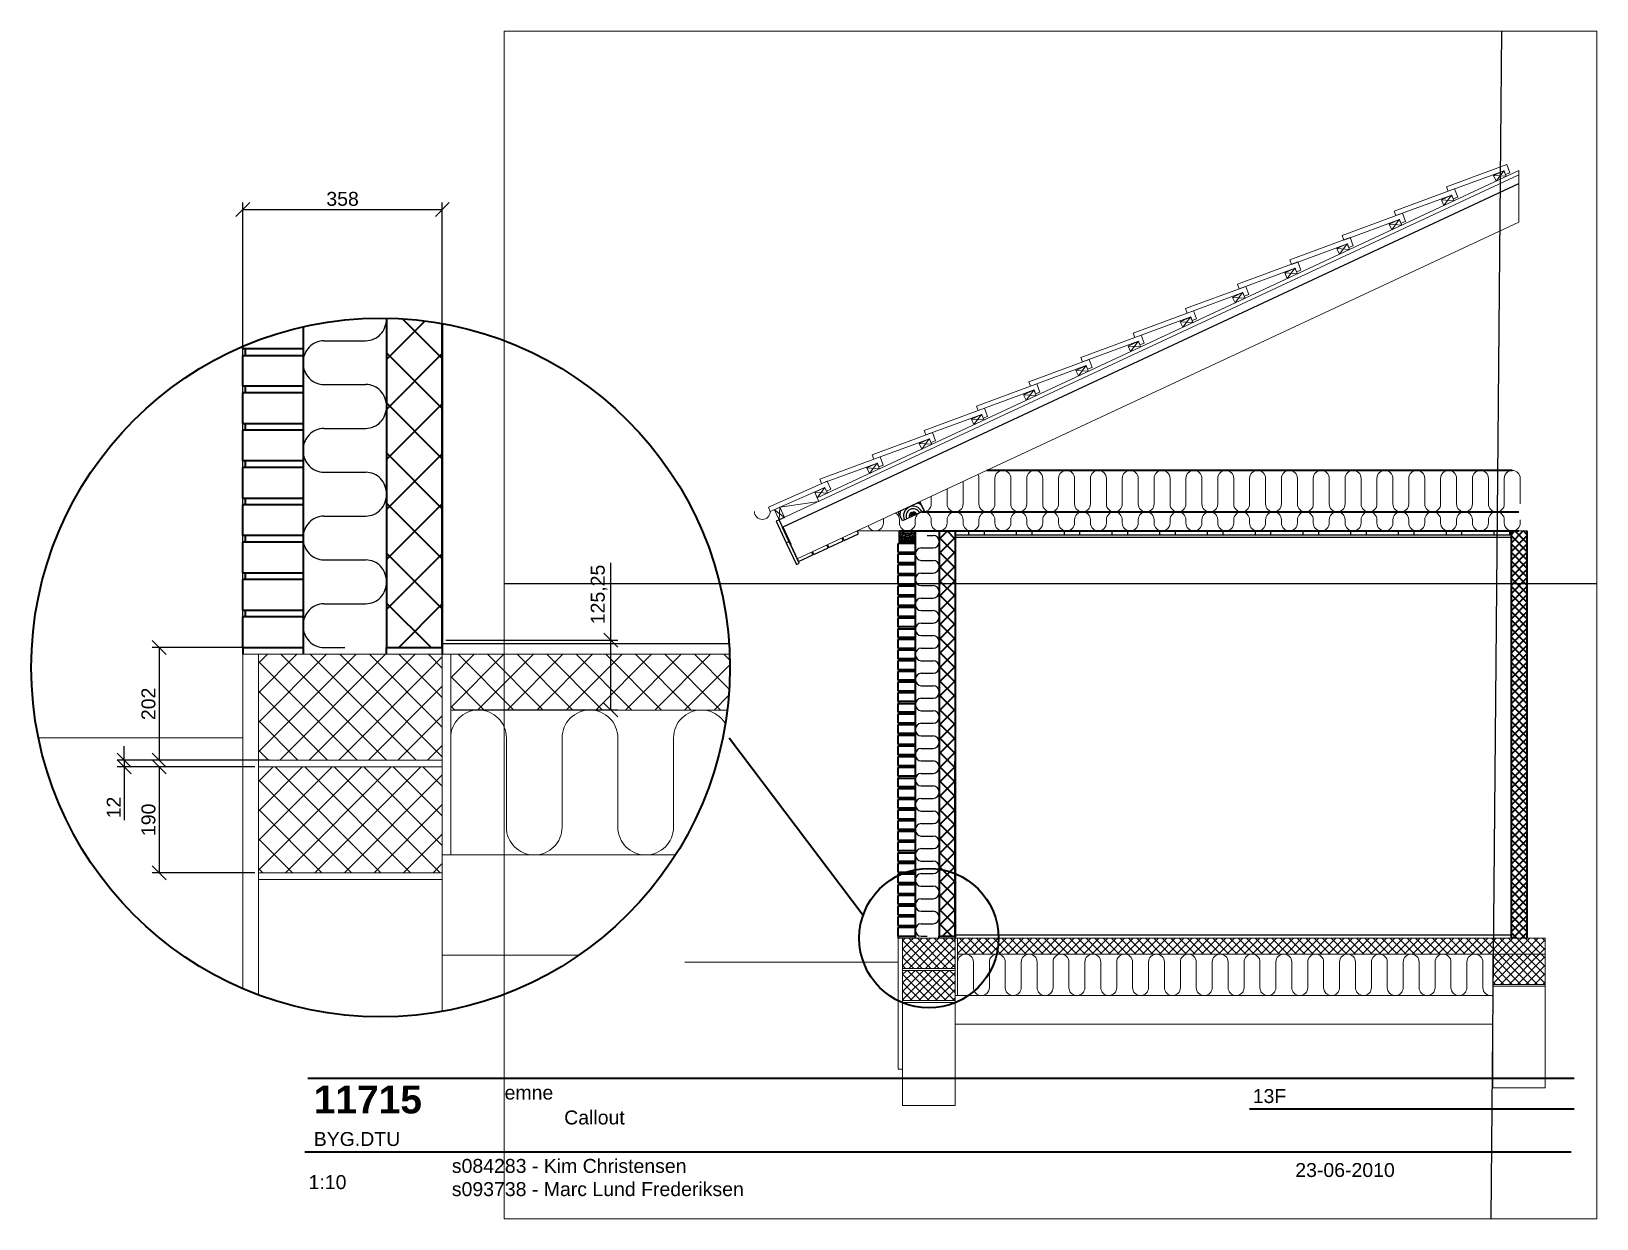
# Paper-space layout 'detalje tegning' of a CAD drawing. Header units: millimetres. Extents: x 14 to 295, y -3 to 211.
# The model-space entities are those that its viewports show. They can reach past a viewport. Long polylines and large blocks are cut down to what shows.
import ezdxf

# ---------------------------------------------------------------- set-up
doc = ezdxf.new("R2010")
doc.units = ezdxf.units.MM
doc.header["$LTSCALE"] = 0.01
for name, color, linetype in [('A29-I--', 30, 'Continuous'), ('beklædning', 7, 'Continuous'), ('Detaljetegning', 18, 'Continuous')]:
    doc.layers.add(name, color=color, linetype=linetype)
for name, color, linetype, lineweight in [('fundament', 7, 'Continuous', 20), ('isolering', 7, 'Continuous', 15), ('Målsætning', 1, 'Continuous', 18), ('tagplader', 7, 'Continuous', 18), ('Tekst', 7, 'Continuous', 35), ('underetage', 7, 'Continuous', 18), ('væg', 7, 'Continuous', 35), ('Ydervæg', 7, 'Continuous', 35)]:
    doc.layers.add(name, color=color, linetype=linetype, lineweight=lineweight)
doc.layers.add('hjælpelinjer', color=5, linetype='Continuous', plot=False)
doc.styles.get("Standard").update_dxf_attribs({"font": 'ARIAL.TTF'})
doc.dimstyles.new('Annotative', dxfattribs={"dimscale": 0, "dimtxt": 2.5, "dimasz": 2.5, "dimexe": 1.25, "dimexo": 0.625, "dimtad": 1, "dimtxsty": 'Standard', "dimblk": 'OBLIQUE', "dimblk2": 'OBLIQUE', "dimcen": 2.5, "dimadec": 0, "dimazin": 0, "dimtfac": 1, "dimtmove": 0, "dimatfit": 3, "dimfxl": 1, "dimarcsym": 0})
pattern_1 = [(45, (38550.275, 9578.66), (-26.5165, 26.5165), []), (135, (38550.275, 9578.66), (-26.5165, -26.5165), [])]

# ---------------------------------------------------------------- blocks, each defined once
blk = doc.blocks.new('_Oblique')
at = {"color": 0, "linetype": 'ByBlock', "lineweight": -2}
blk.add_line((-0.5, -0.5), (0.5, 0.5), dxfattribs=at)
blk = doc.blocks.new('*D92')
at = {"layer": 'Defpoints', "color": 0, "transparency": 16777216}
for p in [(88.08, 178.53), (52.28, 99.94), (88.08, 100.64)]:
    blk.add_point(p, dxfattribs=at)
at = {"layer": 'Målsætning', "color": 0, "lineweight": -2, "transparency": 16777216}
for p, q in [((52.28, 100.56), (52.28, 179.78)), ((52.28, 178.53), (88.08, 178.53)), ((88.08, 101.26), (88.08, 179.78))]:
    blk.add_line(p, q, dxfattribs=at)
at = {"layer": 'Målsætning', "color": 0, "lineweight": -2, "transparency": 16777216, "xscale": 2.5, "yscale": 2.5, "zscale": 2.5, "rotation": 180}
blk.add_blockref('_Oblique', (52.28, 178.53), dxfattribs=at)
at = {"layer": 'Målsætning', "color": 0, "lineweight": -2, "transparency": 16777216, "xscale": 2.5, "yscale": 2.5, "zscale": 2.5}
blk.add_blockref('_Oblique', (88.08, 178.53), dxfattribs=at)
at = {"layer": 'Målsætning', "color": 0, "transparency": 16777216, "insert": (70.18, 180.43), "char_height": 2.5, "attachment_point": 5}
blk.add_mtext('358', dxfattribs=at)
blk = doc.blocks.new('*D94')
at = {"layer": 'Defpoints', "color": 0, "transparency": 16777216}
for p in [(57.68, 99.94), (37.26, 79.74), (57.68, 79.74)]:
    blk.add_point(p, dxfattribs=at)
at = {"layer": 'Målsætning', "color": 0, "lineweight": -2, "transparency": 16777216}
for p, q in [((57.06, 99.94), (36.01, 99.94)), ((37.26, 99.94), (37.26, 79.74)), ((57.06, 79.74), (36.01, 79.74))]:
    blk.add_line(p, q, dxfattribs=at)
at = {"layer": 'Målsætning', "color": 0, "lineweight": -2, "transparency": 16777216, "xscale": 2.5, "yscale": 2.5, "zscale": 2.5}
for p, rotation in [((37.26, 99.94), 90), ((37.26, 79.74), 270)]:
    blk.add_blockref('_Oblique', p, dxfattribs=dict(at, rotation=rotation))
at = {"layer": 'Målsætning', "color": 0, "transparency": 16777216, "insert": (35.35, 89.84), "char_height": 2.5, "attachment_point": 5, "rotation": 90}
blk.add_mtext('202', dxfattribs=at)
blk = doc.blocks.new('*D98')
at = {"layer": 'Defpoints', "color": 0, "transparency": 16777216}
for p in [(55.08, 79.74), (30.99, 78.54), (55.08, 78.54)]:
    blk.add_point(p, dxfattribs=at)
at = {"layer": 'Målsætning', "color": 0, "lineweight": -2, "transparency": 16777216}
for p, q in [((30.99, 79.74), (30.99, 82.24)), ((54.46, 79.74), (29.74, 79.74)), ((30.99, 79.74), (30.99, 78.54)), ((54.46, 78.54), (29.74, 78.54)), ((30.99, 78.54), (30.99, 68.97))]:
    blk.add_line(p, q, dxfattribs=at)
at = {"layer": 'Målsætning', "color": 0, "lineweight": -2, "transparency": 16777216, "xscale": 2.5, "yscale": 2.5, "zscale": 2.5}
for p, rotation in [((30.99, 79.74), 270), ((30.99, 78.54), 90)]:
    blk.add_blockref('_Oblique', p, dxfattribs=dict(at, rotation=rotation))
at = {"layer": 'Målsætning', "color": 0, "transparency": 16777216, "insert": (29.11, 71.25), "char_height": 2.5, "attachment_point": 5, "rotation": 90}
blk.add_mtext('12', dxfattribs=at)
blk = doc.blocks.new('*D97')
at = {"layer": 'Defpoints', "color": 0, "transparency": 16777216}
for p in [(55.08, 78.54), (37.26, 59.54), (55.08, 59.54)]:
    blk.add_point(p, dxfattribs=at)
at = {"layer": 'Målsætning', "color": 0, "lineweight": -2, "transparency": 16777216}
for p, q in [((54.46, 78.54), (36.01, 78.54)), ((37.26, 78.54), (37.26, 59.54)), ((54.46, 59.54), (36.01, 59.54))]:
    blk.add_line(p, q, dxfattribs=at)
at = {"layer": 'Målsætning', "color": 0, "lineweight": -2, "transparency": 16777216, "xscale": 2.5, "yscale": 2.5, "zscale": 2.5}
for p, rotation in [((37.26, 78.54), 90), ((37.26, 59.54), 270)]:
    blk.add_blockref('_Oblique', p, dxfattribs=dict(at, rotation=rotation))
at = {"layer": 'Målsætning', "color": 0, "transparency": 16777216, "insert": (35.35, 69.04), "char_height": 2.5, "attachment_point": 5, "rotation": 90}
blk.add_mtext('190', dxfattribs=at)
blk = doc.blocks.new('*D100')
at = {"layer": 'Defpoints', "color": 0, "transparency": 16777216}
for p in [(88.08, 101.26), (89.58, 88.74), (118.33, 88.74)]:
    blk.add_point(p, dxfattribs=at)
at = {"layer": 'Målsætning', "color": 0, "lineweight": -2, "transparency": 16777216}
for p, q in [((118.33, 101.26), (118.33, 115.17)), ((88.71, 101.26), (119.58, 101.26)), ((118.33, 88.74), (118.33, 101.26)), ((90.21, 88.74), (119.58, 88.74))]:
    blk.add_line(p, q, dxfattribs=at)
at = {"layer": 'Målsætning', "color": 0, "lineweight": -2, "transparency": 16777216, "xscale": 2.5, "yscale": 2.5, "zscale": 2.5}
for p, rotation in [((118.33, 101.26), 90), ((118.33, 88.74), 270)]:
    blk.add_blockref('_Oblique', p, dxfattribs=dict(at, rotation=rotation))
at = {"layer": 'Målsætning', "color": 0, "transparency": 16777216, "insert": (116.21, 109.47), "char_height": 2.5, "attachment_point": 5, "rotation": 90}
blk.add_mtext('125,25', dxfattribs=at)
blk = doc.blocks.new('ISO')
at = {"layer": 'A29-I--'}
for p, q in [((0, 2), (0, 3)), ((2, 1), (2, 3)), ((4, 1), (4, 2))]:
    blk.add_line(p, q, dxfattribs=at)
for centre, start, end in [((1, 3), 0, 180), ((3, 1), 180, 0)]:
    blk.add_arc(centre, 1, start, end, dxfattribs=at)

msp = doc.modelspace()

# ---------------------------------------------------------------- hatches: boundary and pattern name
at = {"layer": 'fundament'}
h = msp.add_hatch(dxfattribs=at)
h.set_pattern_fill('ANSI37', color=256, scale=300)
h.set_pattern_definition(pattern_1)
h.paths.add_polyline_path([(41477.33422, 8956.84199), (41147.33422, 8956.84199), (41147.33422, 8766.84199), (41477.33422, 8766.84199)])
h.paths.add_polyline_path([(41477.33422, 8754.84199), (41147.33422, 8754.84199), (41147.33422, 8564.84199), (41477.33422, 8564.84199)])
h.paths.add_polyline_path([(45184.33422, 8956.84199), (41509.33422, 8956.84199), (41492.33422, 8956.84199), (41492.33422, 8856.84199), (45184.33422, 8856.84199)])
h = msp.add_hatch(dxfattribs=at)
h.set_pattern_fill('ANSI37', color=256, scale=300)
h.set_pattern_definition(pattern_1)
h.paths.add_polyline_path([(45184.33422, 8856.84199), (44854.33422, 8856.84199), (44854.33422, 8806.84199), (45184.33422, 8806.84199)])
h.paths.add_polyline_path([(45184.33422, 8806.84199), (44854.33422, 8806.84199), (44854.33422, 8666.84199), (45184.33422, 8666.84199)])
at = {"layer": 'væg'}
h = msp.add_hatch(dxfattribs=at)
h.set_pattern_fill('ANSI37', color=256, scale=20, style=0)
h.set_pattern_definition([(45, (39362.523, 7650.793), (-44.9013, 44.9013), []), (135, (39362.523, 7650.793), (-44.9013, -44.9013), [])])
h.paths.add_polyline_path([(41477.33422, 11513.84199), (41377.33422, 11513.84199), (41377.33422, 8968.84199), (41477.33422, 8968.84199), (41477.33422, 10068.84199)])
h = msp.add_hatch(dxfattribs=at)
h.set_pattern_fill('ANSI37', color=256, scale=300)
h.set_pattern_definition(pattern_1)
h.paths.add_polyline_path([(45069.33422, 11513.84199), (44969.33422, 11513.84199), (44969.33422, 8956.84199), (45019.33422, 8956.84199), (45069.33422, 8956.84199)])

# ---------------------------------------------------------------- linework, layer by layer
for p, q in [((40392.89964, 11537.84313), (45019.33422, 13695.185)), ((41119.33422, 11633.84199), (41255.28039, 11697.23473)), ((41255.28039, 11697.23473), (41281.90534, 11640.13734)), ((41255.28039, 11697.23473), (41276.4113, 11651.91934)), ((41281.90534, 11640.13734), (41255.28039, 11697.23473)), ((41145.95917, 11576.7446), (41119.33422, 11633.84199)), ((41281.90534, 11640.13734), (41145.95917, 11576.7446)), ((40371.76873, 11583.15852), (40353.64257, 11574.70615)), ((40406.20842, 11599.21801), (40371.76873, 11583.15852)), ((40490.52446, 11328.48603), (40371.76873, 11583.15852)), ((40353.64257, 11574.70615), (40417.03531, 11438.75998)), ((40779.39236, 11454.36032), (40870.02313, 11496.62215)), ((40870.02313, 11496.62215), (40861.99339, 11513.84199)), ((40774.86082, 11452.24723), (40766.83107, 11469.46708)), ((40771.36261, 11471.58017), (40779.39236, 11454.36032)), ((40417.03531, 11438.75998), (40435.16146, 11447.21235)), ((40417.03531, 11438.75998), (40480.42805, 11302.81382)), ((40498.5542, 11311.26618), (40435.16146, 11447.21235)), ((40684.23004, 11409.9854), (40774.86082, 11452.24723)), ((40589.06772, 11365.61048), (40679.6985, 11407.87231)), ((40679.6985, 11407.87231), (40671.66875, 11425.09216)), ((40676.20029, 11427.20525), (40684.23004, 11409.9854)), ((40584.53618, 11363.49739), (40576.50643, 11380.71724)), ((40581.03797, 11382.83033), (40589.06772, 11365.61048)), ((40493.9054, 11321.23557), (40584.53618, 11363.49739)), ((40485.87566, 11338.45541), (40493.9054, 11321.23557)), ((40485.87566, 11338.45541), (40493.9054, 11321.23557)), ((40480.42805, 11302.81382), (40498.5542, 11311.26618))]:
    msp.add_line(p, q)
for radius, start, end in [(84.91669, 52.96691099, 72.89382651), (60.67062, 25, 205), (84.91669, 157.10617349, 177.03308901), (44.91066, 25, 205), (24.3015, 25, 205), (16.42153, 25, 205), (9.12842, 25, 205)]:
    msp.add_arc((41213.93225, 11608.44097), radius, start, end)
at = {"layer": 'beklædning'}
for p, q in [((41561.33422, 11511.34199), (41561.33422, 11486.34199)), ((41661.33422, 11486.34199), (41661.33422, 11511.34199)), ((41861.33422, 11513.84199), (41861.33422, 11488.84199)), ((41961.33422, 11488.84199), (41961.33422, 11513.84199)), ((42161.33422, 11513.84199), (42161.33422, 11488.84199)), ((42261.33422, 11488.84199), (42261.33422, 11513.84199)), ((42461.33422, 11513.84199), (42461.33422, 11488.84199)), ((42561.33422, 11488.84199), (42561.33422, 11513.84199)), ((42761.33422, 11513.84199), (42761.33422, 11488.84199)), ((42861.33422, 11488.84199), (42861.33422, 11513.84199)), ((43061.33422, 11513.84199), (43061.33422, 11488.84199)), ((43161.33422, 11488.84199), (43161.33422, 11513.84199)), ((43361.33422, 11513.84199), (43361.33422, 11488.84199)), ((43461.33422, 11488.84199), (43461.33422, 11513.84199)), ((43661.33422, 11513.84199), (43661.33422, 11488.84199)), ((43761.33422, 11488.84199), (43761.33422, 11513.84199)), ((43961.33422, 11513.84199), (43961.33422, 11488.84199)), ((44061.33422, 11488.84199), (44061.33422, 11513.84199)), ((44261.33422, 11513.84199), (44261.33422, 11488.84199)), ((44361.33422, 11488.84199), (44361.33422, 11513.84199)), ((44561.33422, 11513.84199), (44561.33422, 11488.84199)), ((44661.33422, 11488.84199), (44661.33422, 11513.84199)), ((44861.33422, 11513.84199), (44861.33422, 11488.84199)), ((44961.33422, 11488.84199), (44961.33422, 11513.84199)), ((41477.33422, 11488.84199), (44969.33422, 11488.84199)), ((41477.33422, 11475.84199), (44969.33422, 11475.84199)), ((44969.33422, 8975.84199), (41477.33422, 8975.84199))]:
    msp.add_line(p, q, dxfattribs=at)
at = {"layer": 'fundament'}
for p, q in [((41509.33422, 8956.84199), (45184.33422, 8956.84199)), ((45184.33422, 8956.84199), (45184.33422, 8856.84199)), ((41492.33422, 8856.84199), (45019.33422, 8856.84199)), ((44854.33422, 8856.84199), (45184.33422, 8856.84199)), ((44854.33422, 8666.84199), (44854.33422, 8856.84199)), ((45184.33422, 8856.84199), (45184.33422, 8666.84199)), ((41477.33422, 8754.84199), (41477.33422, 7906.84199)), ((44854.33422, 8654.84199), (44854.33422, 8016.84199)), ((45184.33422, 8654.84199), (45184.33422, 8016.84199)), ((44854.33422, 8596.84199), (41477.33422, 8596.84199)), ((41147.33422, 7906.84199), (41147.33422, 8564.84199)), ((41477.33422, 8416.84199), (44854.33422, 8416.84199)), ((45184.33422, 8016.84199), (44854.33422, 8016.84199)), ((41477.33422, 7906.84199), (41147.33422, 7906.84199))]:
    msp.add_line(p, q, dxfattribs=at)
for points in [[(41119.33422, 8956.84199), (41147.33422, 8956.84199), (41147.33422, 8134.84199), (41119.33422, 8134.84199)], [(44854.33422, 8666.84199), (45184.33422, 8666.84199), (45184.33422, 8654.84199), (44854.33422, 8654.84199)]]:
    msp.add_lwpolyline(points, close=True, dxfattribs=at)
at = {"layer": 'hjælpelinjer'}
msp.add_line((44912.11235, 14814.64422), (44828.90181, 5707.74463), dxfattribs=at)
msp.add_xline((10075.25794, 11184.35572), (1, 0), dxfattribs=at)
at = {"layer": 'isolering'}
for p, q in [((41627.33421, 11843.84199), (41627.33421, 11683.84199)), ((41727.33421, 11843.84199), (41727.33421, 11683.84199)), ((41827.33421, 11843.84199), (41827.33421, 11683.84199)), ((41927.33421, 11843.84199), (41927.33421, 11683.84199)), ((42027.33421, 11843.84199), (42027.33421, 11683.84199)), ((42127.33421, 11843.84199), (42127.33421, 11683.84199)), ((42227.33421, 11843.84199), (42227.33421, 11683.84199)), ((42327.33421, 11843.84199), (42327.33421, 11683.84199)), ((42427.33421, 11843.84199), (42427.33421, 11683.84199)), ((42527.33421, 11843.84199), (42527.33421, 11683.84199)), ((42627.33421, 11843.84199), (42627.33421, 11683.84199)), ((42727.33421, 11843.84199), (42727.33421, 11683.84199)), ((42827.33421, 11843.84199), (42827.33421, 11683.84199)), ((42927.33421, 11843.84199), (42927.33421, 11683.84199)), ((43027.33421, 11843.84199), (43027.33421, 11683.84199)), ((43127.33421, 11843.84199), (43127.33421, 11683.84199)), ((43227.33421, 11843.84199), (43227.33421, 11683.84199)), ((43327.33421, 11843.84199), (43327.33421, 11683.84199)), ((43427.33421, 11843.84199), (43427.33421, 11683.84199)), ((43527.33421, 11843.84199), (43527.33421, 11683.84199)), ((43627.33421, 11843.84199), (43627.33421, 11683.84199)), ((43727.33421, 11843.84199), (43727.33421, 11683.84199)), ((43827.33421, 11843.84199), (43827.33421, 11683.84199)), ((43927.33421, 11843.84199), (43927.33421, 11683.84199)), ((44027.33421, 11843.84199), (44027.33421, 11683.84199)), ((44127.33421, 11843.84199), (44127.33421, 11683.84199)), ((44227.33421, 11843.84199), (44227.33421, 11683.84199)), ((44327.33421, 11843.84199), (44327.33421, 11683.84199)), ((44427.33421, 11843.84199), (44427.33421, 11683.84199)), ((44527.33421, 11843.84199), (44527.33421, 11683.84199)), ((44627.33421, 11843.84199), (44627.33421, 11683.84199)), ((44727.33421, 11843.84199), (44727.33421, 11683.84199)), ((44827.33421, 11843.84199), (44827.33421, 11683.84199)), ((44927.33421, 11843.84199), (44927.33421, 11683.84199)), ((45027.33421, 11843.84199), (45027.33421, 11683.84199)), ((41527.33421, 11824.09551), (41527.33421, 11683.84199)), ((41427.33421, 11777.46475), (41427.33421, 11683.84199)), ((41327.33421, 11730.83398), (41327.33421, 11683.84199)), ((41027.33421, 11583.84199), (41027.33421, 11563.84198)), ((41127.33421, 11583.84199), (41127.33421, 11563.84198)), ((41227.33421, 11583.84199), (41227.33421, 11563.84198)), ((41327.33421, 11583.84199), (41327.33421, 11563.84198)), ((41427.33421, 11583.84199), (41427.33421, 11563.84198)), ((41527.33421, 11583.84199), (41527.33421, 11563.84198)), ((41627.33421, 11583.84199), (41627.33421, 11563.84198)), ((41727.33421, 11583.84199), (41727.33421, 11563.84198)), ((41827.33421, 11583.84199), (41827.33421, 11563.84198)), ((41927.33421, 11583.84199), (41927.33421, 11563.84198)), ((42027.33421, 11583.84199), (42027.33421, 11563.84198)), ((42127.33421, 11583.84199), (42127.33421, 11563.84198)), ((42227.33421, 11583.84199), (42227.33421, 11563.84198)), ((42327.33421, 11583.84199), (42327.33421, 11563.84198)), ((42427.33421, 11583.84199), (42427.33421, 11563.84198)), ((42527.33421, 11583.84199), (42527.33421, 11563.84198)), ((42627.33421, 11583.84199), (42627.33421, 11563.84198)), ((42727.33421, 11583.84199), (42727.33421, 11563.84198)), ((42827.33421, 11583.84199), (42827.33421, 11563.84198)), ((42927.33421, 11583.84199), (42927.33421, 11563.84198)), ((43027.33421, 11583.84199), (43027.33421, 11563.84198)), ((43127.33421, 11583.84199), (43127.33421, 11563.84198)), ((43227.33421, 11583.84199), (43227.33421, 11563.84198)), ((43327.33421, 11583.84199), (43327.33421, 11563.84198)), ((43427.33421, 11583.84199), (43427.33421, 11563.84198)), ((43527.33421, 11583.84199), (43527.33421, 11563.84198)), ((43627.33421, 11583.84199), (43627.33421, 11563.84198)), ((43727.33421, 11583.84199), (43727.33421, 11563.84198)), ((43827.33421, 11583.84199), (43827.33421, 11563.84198)), ((43927.33421, 11583.84199), (43927.33421, 11563.84198)), ((44027.33421, 11583.84199), (44027.33421, 11563.84198)), ((44127.33421, 11583.84199), (44127.33421, 11563.84198)), ((44227.33421, 11583.84199), (44227.33421, 11563.84198)), ((44327.33421, 11583.84199), (44327.33421, 11563.84198)), ((44427.33421, 11583.84199), (44427.33421, 11563.84198)), ((44527.33421, 11583.84199), (44527.33421, 11563.84198)), ((44627.33421, 11583.84199), (44627.33421, 11563.84198)), ((44727.33421, 11583.84199), (44727.33421, 11563.84198)), ((44827.33421, 11583.84199), (44827.33421, 11563.84198)), ((44927.33421, 11583.84199), (44927.33421, 11563.84198)), ((45027.33421, 11583.84199), (45027.33421, 11563.84198)), ((41592.33422, 8806.84199), (41592.33422, 8646.84199)), ((41692.33422, 8806.84199), (41692.33422, 8646.84199)), ((41792.33422, 8806.84199), (41792.33422, 8646.84199)), ((41892.33422, 8806.84199), (41892.33422, 8646.84199)), ((41992.33422, 8806.84199), (41992.33422, 8646.84199)), ((42092.33422, 8806.84199), (42092.33422, 8646.84199)), ((42192.33422, 8806.84199), (42192.33422, 8646.84199)), ((42292.33422, 8806.84199), (42292.33422, 8646.84199)), ((42392.33422, 8806.84199), (42392.33422, 8646.84199)), ((42492.33422, 8806.84199), (42492.33422, 8646.84199)), ((42592.33422, 8806.84199), (42592.33422, 8646.84199)), ((42692.33422, 8806.84199), (42692.33422, 8646.84199)), ((42792.33422, 8806.84199), (42792.33422, 8646.84199)), ((42892.33422, 8806.84199), (42892.33422, 8646.84199)), ((42992.33422, 8806.84199), (42992.33422, 8646.84199)), ((43092.33422, 8806.84199), (43092.33422, 8646.84199)), ((43192.33422, 8806.84199), (43192.33422, 8646.84199)), ((43292.33422, 8806.84199), (43292.33422, 8646.84199)), ((43392.33422, 8806.84199), (43392.33422, 8646.84199)), ((43492.33422, 8806.84199), (43492.33422, 8646.84199)), ((43592.33422, 8806.84199), (43592.33422, 8646.84199)), ((43692.33422, 8806.84199), (43692.33422, 8646.84199)), ((43792.33422, 8806.84199), (43792.33422, 8646.84199)), ((43892.33422, 8806.84199), (43892.33422, 8646.84199)), ((43992.33422, 8806.84199), (43992.33422, 8646.84199)), ((44092.33422, 8806.84199), (44092.33422, 8646.84199)), ((44192.33422, 8806.84199), (44192.33422, 8646.84199)), ((44292.33422, 8806.84199), (44292.33422, 8646.84199)), ((44392.33422, 8806.84199), (44392.33422, 8646.84199)), ((44492.33422, 8806.84199), (44492.33422, 8646.84199)), ((44592.33422, 8806.84199), (44592.33422, 8646.84199)), ((44692.33422, 8806.84199), (44692.33422, 8646.84199)), ((44792.33422, 8806.84199), (44792.33422, 8646.84199))]:
    msp.add_line(p, q, dxfattribs=at)
for centre, start, end in [((41777.33421, 11843.84199), 0, 180), ((41977.33421, 11843.84199), 0, 180), ((42177.33421, 11843.84199), 0, 180), ((42377.33421, 11843.84199), 0, 180), ((42577.33421, 11843.84199), 0, 180), ((42777.33421, 11843.84199), 0, 180), ((42977.33421, 11843.84199), 0, 180), ((43177.33421, 11843.84199), 0, 180), ((43377.33421, 11843.84199), 0, 180), ((43577.33421, 11843.84199), 0, 180), ((43777.33421, 11843.84199), 0, 180), ((43977.33421, 11843.84199), 0, 180), ((44177.33421, 11843.84199), 0, 180), ((44377.33421, 11843.84199), 0, 180), ((44577.33421, 11843.84199), 0, 180), ((44777.33421, 11843.84199), 0, 180), ((44977.33421, 11843.84199), 0, 180), ((41577.33421, 11843.84199), 0, 28.70908233), ((41277.33421, 11683.84199), 260.02688975, 0), ((41477.33421, 11683.84199), 180, 0), ((41677.33421, 11683.84199), 180, 0), ((41877.33421, 11683.84199), 180, 0), ((42077.33421, 11683.84199), 180, 0), ((42277.33421, 11683.84199), 180, 0), ((42477.33421, 11683.84199), 180, 0), ((42677.33421, 11683.84199), 180, 0), ((42877.33421, 11683.84199), 180, 0), ((43077.33421, 11683.84199), 180, 0), ((43277.33421, 11683.84199), 180, 0), ((43477.33421, 11683.84199), 180, 0), ((43677.33421, 11683.84199), 180, 0), ((43877.33421, 11683.84199), 180, 0), ((44077.33421, 11683.84199), 180, 0), ((44277.33421, 11683.84199), 180, 0), ((44477.33421, 11683.84199), 180, 0), ((44677.33421, 11683.84199), 180, 0), ((44877.33421, 11683.84199), 180, 0), ((41277.33421, 11583.84199), 0, 180), ((41477.33421, 11583.84199), 0, 180), ((41677.33421, 11583.84199), 0, 180), ((41877.33421, 11583.84199), 0, 180), ((42077.33421, 11583.84199), 0, 180), ((42277.33421, 11583.84199), 0, 180), ((42477.33421, 11583.84199), 0, 180), ((42677.33421, 11583.84199), 0, 180), ((42877.33421, 11583.84199), 0, 180), ((43077.33421, 11583.84199), 0, 180), ((43277.33421, 11583.84199), 0, 180), ((43477.33421, 11583.84199), 0, 180), ((43677.33421, 11583.84199), 0, 180), ((43877.33421, 11583.84199), 0, 180), ((44077.33421, 11583.84199), 0, 180), ((44277.33421, 11583.84199), 0, 180), ((44477.33421, 11583.84199), 0, 180), ((44677.33421, 11583.84199), 0, 180), ((44877.33421, 11583.84199), 0, 180), ((41077.33421, 11583.84199), 0, 58.45681891), ((41077.33421, 11583.84199), 171.54318109, 180), ((40977.33421, 11563.84198), 201.06669636, 0), ((41177.33421, 11563.84198), 180, 0), ((41377.33421, 11563.84198), 180, 0), ((41577.33421, 11563.84198), 180, 0), ((41777.33421, 11563.84198), 180, 0), ((41977.33421, 11563.84198), 180, 0), ((42177.33421, 11563.84198), 180, 0), ((42377.33421, 11563.84198), 180, 0), ((42577.33421, 11563.84198), 180, 0), ((42777.33421, 11563.84198), 180, 0), ((42977.33421, 11563.84198), 180, 0), ((43177.33421, 11563.84198), 180, 0), ((43377.33421, 11563.84198), 180, 0), ((43577.33421, 11563.84198), 180, 0), ((43777.33421, 11563.84198), 180, 0), ((43977.33421, 11563.84198), 180, 0), ((44177.33421, 11563.84198), 180, 0), ((44377.33421, 11563.84198), 180, 0), ((44577.33421, 11563.84198), 180, 0), ((44777.33421, 11563.84198), 180, 0), ((44977.33421, 11563.84198), 180, 0), ((43342.33422, 8806.84199), 0, 180), ((43542.33422, 8806.84199), 0, 180), ((43742.33422, 8806.84199), 0, 180), ((43942.33422, 8806.84199), 0, 180), ((44142.33422, 8806.84199), 0, 180), ((44342.33422, 8806.84199), 0, 180), ((44542.33422, 8806.84199), 0, 180), ((44742.33422, 8806.84199), 0, 180), ((41642.33422, 8646.84199), 180, 0), ((41842.33422, 8646.84199), 180, 0), ((42042.33422, 8646.84199), 180, 0), ((42242.33422, 8646.84199), 180, 0), ((42442.33422, 8646.84199), 180, 0), ((42642.33422, 8646.84199), 180, 0), ((42842.33422, 8646.84199), 180, 0), ((43042.33422, 8646.84199), 180, 0), ((43242.33422, 8646.84199), 180, 0), ((43442.33422, 8646.84199), 180, 0), ((43642.33422, 8646.84199), 180, 0), ((43842.33422, 8646.84199), 180, 0), ((44042.33422, 8646.84199), 180, 0), ((44242.33422, 8646.84199), 180, 0), ((44442.33422, 8646.84199), 180, 0), ((44642.33422, 8646.84199), 180, 0), ((44842.33422, 8646.84199), 180, 283.88654036)]:
    msp.add_arc(centre, 50, start, end, dxfattribs=at)
at = {"layer": 'tagplader', "color": 1}
for p, q in [((44564.37489, 13674.89692), (44943.33808, 13814.90729)), ((44943.33808, 13814.90729), (44962.3989, 13763.31576)), ((44925.71977, 13776.02871), (44574.75435, 13646.80304)), ((44934.25806, 13752.91895), (44925.74554, 13776.0382)), ((44962.3989, 13763.31576), (44934.25806, 13752.91895)), ((44236.29147, 13521.90911), (44615.25466, 13661.91947)), ((44574.75435, 13646.80304), (44564.37489, 13674.89692)), ((44615.25466, 13661.91947), (44634.31548, 13610.32795)), ((44597.63635, 13623.0409), (44246.67093, 13493.81523)), ((44606.17465, 13599.93114), (44597.66213, 13623.05039)), ((44634.31548, 13610.32795), (44606.17465, 13599.93114)), ((44246.67093, 13493.81523), (44236.29147, 13521.90911)), ((43908.20805, 13368.9213), (44287.17124, 13508.93166)), ((44287.17124, 13508.93166), (44306.23206, 13457.34014)), ((44269.55294, 13470.05309), (43918.58751, 13340.82742)), ((44278.09123, 13446.94333), (44269.57871, 13470.06258)), ((44306.23206, 13457.34014), (44278.09123, 13446.94333)), ((43580.12463, 13215.93349), (43959.08782, 13355.94385)), ((43918.58751, 13340.82742), (43908.20805, 13368.9213)), ((43959.08782, 13355.94385), (43978.14864, 13304.35233)), ((43941.46952, 13317.06528), (43590.5041, 13187.83961)), ((43950.00781, 13293.95552), (43941.49529, 13317.07477)), ((43978.14864, 13304.35233), (43950.00781, 13293.95552)), ((43590.5041, 13187.83961), (43580.12463, 13215.93349)), ((43252.04121, 13062.94568), (43631.0044, 13202.95604)), ((43631.0044, 13202.95604), (43650.06522, 13151.36452)), ((43613.3861, 13164.07747), (43262.42068, 13034.8518)), ((43621.89862, 13140.95822), (43613.3861, 13164.07747)), ((43650.06522, 13151.36452), (43621.92439, 13140.96771)), ((42923.9578, 12909.95787), (43302.92098, 13049.96823)), ((43262.42068, 13034.8518), (43252.04121, 13062.94568)), ((43302.92098, 13049.96823), (43321.9818, 12998.37671)), ((43285.30268, 13011.08966), (42934.33726, 12881.86399)), ((43293.84097, 12987.9799), (43285.32845, 13011.09915)), ((43321.9818, 12998.37671), (43293.84097, 12987.9799)), ((42595.87438, 12756.97006), (42974.83756, 12896.98042)), ((42934.33726, 12881.86399), (42923.9578, 12909.95787)), ((42974.83756, 12896.98042), (42993.89838, 12845.3889)), ((42957.16941, 12858.23677), (42606.20399, 12729.0111)), ((42965.68193, 12835.11752), (42957.16941, 12858.23677)), ((42993.82276, 12845.51433), (42965.68193, 12835.11752)), ((42606.25384, 12728.87618), (42595.87438, 12756.97006)), ((42267.79096, 12603.98225), (42646.75415, 12743.99261)), ((42646.75415, 12743.99261), (42665.81496, 12692.40109)), ((42629.13584, 12705.11404), (42278.17042, 12575.88837)), ((42637.67413, 12682.00428), (42629.16161, 12705.12353)), ((42665.81496, 12692.40109), (42637.67413, 12682.00428)), ((41939.70754, 12450.99443), (42318.67073, 12591.0048)), ((42278.17042, 12575.88837), (42267.79096, 12603.98225)), ((42318.67073, 12591.0048), (42337.73154, 12539.41328)), ((42301.05242, 12552.12623), (41950.087, 12422.90056)), ((42309.59071, 12529.01647), (42301.07819, 12552.13571)), ((42337.73154, 12539.41328), (42309.59071, 12529.01647)), ((41950.087, 12422.90056), (41939.70754, 12450.99443)), ((41611.62412, 12298.00662), (41990.58731, 12438.01699)), ((41990.58731, 12438.01699), (42009.64812, 12386.42547)), ((41972.969, 12399.13842), (41622.00358, 12269.91275)), ((41981.50729, 12376.02866), (41972.99477, 12399.1479)), ((42009.64812, 12386.42547), (41981.50729, 12376.02866)), ((41283.5407, 12145.01881), (41662.50389, 12285.02918)), ((41622.00358, 12269.91275), (41611.62412, 12298.00662)), ((41662.50389, 12285.02918), (41681.56471, 12233.43765)), ((41644.88558, 12246.1506), (41293.92016, 12116.92493)), ((41653.42388, 12223.04085), (41644.91135, 12246.16009)), ((41681.56471, 12233.43765), (41653.42388, 12223.04085)), ((41293.92016, 12116.92493), (41283.5407, 12145.01881)), ((40955.45728, 11992.031), (41334.42047, 12132.04137)), ((41334.42047, 12132.04137), (41353.48129, 12080.44984)), ((41316.80217, 12093.16279), (40965.83674, 11963.93712)), ((41325.34046, 12070.05303), (41316.82794, 12093.17228)), ((41353.48129, 12080.44984), (41325.34046, 12070.05303)), ((40627.37386, 11839.04319), (41006.33705, 11979.05356)), ((40965.83674, 11963.93712), (40955.45728, 11992.031)), ((41006.33705, 11979.05356), (41025.39787, 11927.46203)), ((40988.71875, 11940.17498), (40637.75333, 11810.94931)), ((40997.25704, 11917.06522), (40988.74452, 11940.18447)), ((41025.39787, 11927.46203), (40997.25704, 11917.06522)), ((40637.75333, 11810.94931), (40627.37386, 11839.04319)), ((40304.20584, 11663.63532), (40674.13906, 11826.00961)), ((40696.24447, 11775.64742), (40674.13906, 11826.00961)), ((40658.72627, 11786.48183), (40316.26334, 11636.16503)), ((40668.77418, 11763.58992), (40658.72627, 11786.48183)), ((40696.24447, 11775.64742), (40668.77418, 11763.58992)), ((40316.26334, 11636.16503), (40304.20584, 11663.63532))]:
    msp.add_line(p, q, dxfattribs=at)
at = {"layer": 'tagplader'}
for p, q in [((45019.33422, 13777.93835), (40611.34422, 11722.45885)), ((44923.81071, 13775.32337), (44860.36917, 13745.74009)), ((44923.81071, 13775.32337), (44876.42866, 13711.30039)), ((44939.87021, 13740.88367), (44923.81071, 13775.32337)), ((44860.36917, 13745.74009), (44876.42866, 13711.30039)), ((44860.36917, 13745.74009), (44939.87021, 13740.88367)), ((44595.7273, 13622.33555), (44532.28575, 13592.75228)), ((44595.7273, 13622.33555), (44548.34524, 13558.31258)), ((44611.78679, 13587.89586), (44595.7273, 13622.33555)), ((44532.28575, 13592.75228), (44548.34524, 13558.31258)), ((44532.28575, 13592.75228), (44611.78679, 13587.89586)), ((44267.64388, 13469.34774), (44204.20233, 13439.76447)), ((44267.64388, 13469.34774), (44220.26183, 13405.32477)), ((44283.70337, 13434.90805), (44267.64388, 13469.34774)), ((44204.20233, 13439.76447), (44220.26183, 13405.32477)), ((44204.20233, 13439.76447), (44283.70337, 13434.90805)), ((43939.56046, 13316.35993), (43876.11891, 13286.77666)), ((43939.56046, 13316.35993), (43892.17841, 13252.33696)), ((43955.61995, 13281.92024), (43939.56046, 13316.35993)), ((43876.11891, 13286.77666), (43892.17841, 13252.33696)), ((43876.11891, 13286.77666), (43955.61995, 13281.92024)), ((43611.47704, 13163.37212), (43548.03549, 13133.78884)), ((43611.47704, 13163.37212), (43564.09499, 13099.34915)), ((43627.53653, 13128.93243), (43611.47704, 13163.37212)), ((43548.03549, 13133.78884), (43564.09499, 13099.34915)), ((43548.03549, 13133.78884), (43627.53653, 13128.93243)), ((43283.39362, 13010.38431), (43219.95208, 12980.80103)), ((43283.39362, 13010.38431), (43236.01157, 12946.36134)), ((43299.45311, 12975.94462), (43283.39362, 13010.38431)), ((43219.95208, 12980.80103), (43236.01157, 12946.36134)), ((43219.95208, 12980.80103), (43299.45311, 12975.94462)), ((42955.3102, 12857.3965), (42891.86866, 12827.81322)), ((42955.3102, 12857.3965), (42907.92815, 12793.37353)), ((42971.29408, 12823.08224), (42955.23458, 12857.52193)), ((42891.86866, 12827.81322), (42907.92815, 12793.37353)), ((42891.86866, 12827.81322), (42971.3697, 12822.95681)), ((42627.22678, 12704.40869), (42563.78524, 12674.82541)), ((42627.22678, 12704.40869), (42579.84473, 12640.38572)), ((42643.28628, 12669.96899), (42627.22678, 12704.40869)), ((42563.78524, 12674.82541), (42579.84473, 12640.38572)), ((42563.78524, 12674.82541), (42643.28628, 12669.96899)), ((42299.14336, 12551.42088), (42235.70182, 12521.8376)), ((42299.14336, 12551.42088), (42251.76131, 12487.39791)), ((42315.20286, 12516.98118), (42299.14336, 12551.42088)), ((42235.70182, 12521.8376), (42251.76131, 12487.39791)), ((42235.70182, 12521.8376), (42315.20286, 12516.98118)), ((41971.05994, 12398.43307), (41907.6184, 12368.84979)), ((41971.05994, 12398.43307), (41923.67789, 12334.41009)), ((41987.11944, 12363.99337), (41971.05994, 12398.43307)), ((41907.6184, 12368.84979), (41923.67789, 12334.41009)), ((41907.6184, 12368.84979), (41987.11944, 12363.99337)), ((41642.97653, 12245.44526), (41579.53498, 12215.86198)), ((41642.97653, 12245.44526), (41595.59447, 12181.42228)), ((41659.03602, 12211.00556), (41642.97653, 12245.44526)), ((41579.53498, 12215.86198), (41595.59447, 12181.42228)), ((41579.53498, 12215.86198), (41659.03602, 12211.00556)), ((41314.89311, 12092.45745), (41251.45156, 12062.87417)), ((41314.89311, 12092.45745), (41267.51106, 12028.43447)), ((41330.9526, 12058.01775), (41314.89311, 12092.45745)), ((41251.45156, 12062.87417), (41330.9526, 12058.01775)), ((41251.45156, 12062.87417), (41267.51106, 12028.43447)), ((40986.80969, 11939.46964), (40923.36814, 11909.88636)), ((40986.80969, 11939.46964), (40939.42764, 11875.44666)), ((41002.86918, 11905.02994), (40986.80969, 11939.46964)), ((40923.36814, 11909.88636), (40939.42764, 11875.44666)), ((40923.36814, 11909.88636), (41002.86918, 11905.02994)), ((40658.72627, 11786.48183), (40595.28472, 11756.89855)), ((40658.72627, 11786.48183), (40611.34422, 11722.45885)), ((40674.78576, 11752.04213), (40658.72627, 11786.48183)), ((40595.28472, 11756.89855), (40611.34422, 11722.45885)), ((40595.28472, 11756.89855), (40674.78576, 11752.04213)), ((40611.34422, 11722.45885), (40621.90967, 11699.80116)), ((40342.18545, 11646.60006), (40376.62514, 11662.65956)), ((40376.62514, 11662.65956), (40371.76873, 11583.15852)), ((40376.62514, 11662.65956), (40406.20842, 11599.21801)), ((40371.76873, 11583.15852), (40342.18545, 11646.60006)), ((40406.20842, 11599.21801), (40342.18545, 11646.60006))]:
    msp.add_line(p, q, dxfattribs=at)
at = {"layer": 'tagplader', "color": 5}
msp.add_line((40621.3894, 11699.5728), (40376.10487, 11662.43119), dxfattribs=at)
at = {"layer": 'underetage'}
for p, q in [((45019.33422, 13777.93835), (45019.33422, 13452.44186)), ((45019.33422, 13750.3539), (40353.64257, 11574.70615)), ((45019.33422, 13750.3539), (45019.33422, 13452.44186)), ((45019.33422, 13452.44186), (40485.87566, 11338.45541)), ((41227.33421, 11684.20322), (41227.33421, 11683.84199)), ((45019.33422, 11513.84199), (40861.99339, 11513.84199)), ((44969.33422, 11513.84199), (45069.33422, 11513.84199)), ((41119.33422, 8956.84199), (41509.33422, 8956.84199)), ((41119.33422, 8956.84199), (41264.33422, 8956.84199)), ((41147.33422, 8956.84199), (41477.33422, 8956.84199)), ((41147.33422, 8766.84199), (41147.33422, 8956.84199)), ((41477.33422, 8956.84199), (41477.33422, 8766.84199)), ((41492.33422, 8956.84199), (41492.33422, 8596.84199)), ((41119.33422, 8806.84199), (39779.06282, 8806.84199)), ((41477.33422, 8766.84199), (41147.33422, 8766.84199)), ((41147.33422, 8754.84199), (41477.33422, 8754.84199)), ((41147.33422, 8564.84199), (41147.33422, 8754.84199)), ((41477.33422, 8754.84199), (41477.33422, 8564.84199)), ((41147.33422, 8564.84199), (41477.33422, 8564.84199)), ((41477.33422, 8564.84199), (41147.33422, 8564.84199)), ((41147.33422, 8552.84199), (41477.33422, 8552.84199))]:
    msp.add_line(p, q, dxfattribs=at)
msp.add_lwpolyline([(41147.33422, 8766.84199), (41477.33422, 8766.84199), (41477.33422, 8754.84199), (41147.33422, 8754.84199)], close=True, dxfattribs=at)
for centre, start, end in [((40266.26334, 11636.16503), 180, 0), ((41542.33422, 8806.84199), 0, 180), ((41742.33422, 8806.84199), 0, 180), ((41942.33422, 8806.84199), 0, 180), ((42142.33422, 8806.84199), 0, 180), ((42342.33422, 8806.84199), 0, 180), ((42542.33422, 8806.84199), 0, 180), ((42742.33422, 8806.84199), 0, 180), ((42942.33422, 8806.84199), 0, 180), ((43142.33422, 8806.84199), 0, 180)]:
    msp.add_arc(centre, 50, start, end, dxfattribs=at)
at = {"layer": 'væg'}
for p, q in [((44977.33421, 11893.84199), (41676.90602, 11893.84199)), ((41268.40492, 11633.84199), (45019.33422, 11633.84199)), ((40392.89964, 11537.84313), (40443.61383, 11429.08619)), ((41127.33422, 11513.84199), (45019.33422, 11513.84199)), ((41127.33422, 11447.84199), (41127.33422, 11513.84199)), ((41227.33422, 11513.84199), (41227.33422, 11447.84199)), ((41377.29845, 11513.84199), (41377.33422, 8968.84199)), ((41477.33422, 11513.84199), (41477.33422, 8968.84199)), ((44969.33422, 11513.84199), (44969.33422, 8956.84199)), ((45069.33422, 11513.84199), (45069.33422, 8956.84199)), ((41227.33422, 11435.84199), (41119.33422, 11435.84199)), ((41119.33422, 11380.84199), (41119.33422, 11435.84199)), ((41227.33422, 11447.84199), (41127.33422, 11447.84199)), ((41127.33422, 11447.84199), (41127.33422, 11435.84199)), ((41227.33422, 11447.84199), (41227.33422, 11435.84199)), ((41227.33422, 11435.84199), (41227.33422, 8968.84199)), ((41119.33422, 11380.84199), (41227.33422, 11380.84199)), ((41124.33422, 11368.84199), (41124.33422, 11380.84199)), ((41227.33422, 11368.84199), (41119.33422, 11368.84199)), ((41119.33422, 11313.84199), (41119.33422, 11368.84199)), ((41227.33422, 11313.84199), (41119.33422, 11313.84199)), ((41227.33422, 11301.84199), (41119.33422, 11301.84199)), ((41119.33422, 11246.84199), (41119.33422, 11301.84199)), ((41124.33422, 11301.84199), (41124.33422, 11313.84199)), ((41119.33422, 11246.84199), (41227.33422, 11246.84199)), ((41124.33422, 11234.84199), (41124.33422, 11246.84199)), ((41227.33422, 11234.84199), (41119.33422, 11234.84199)), ((41119.33422, 11179.84199), (41119.33422, 11234.84199)), ((41227.33422, 11179.84199), (41119.33422, 11179.84199)), ((41227.33422, 11167.84199), (41119.33422, 11167.84199)), ((41119.33422, 11112.84199), (41119.33422, 11167.84199)), ((41124.33422, 11167.84199), (41124.33422, 11179.84199)), ((41119.33422, 11112.84199), (41227.33422, 11112.84199)), ((41227.33422, 11100.84199), (41119.33422, 11100.84199)), ((41119.33422, 11045.84199), (41119.33422, 11100.84199)), ((41124.33422, 11100.84199), (41124.33422, 11112.84199)), ((41227.33422, 11045.84199), (41119.33422, 11045.84199)), ((41124.33422, 11033.84199), (41124.33422, 11045.84199)), ((41227.33422, 11033.84199), (41119.33422, 11033.84199)), ((41119.33422, 10978.84199), (41119.33422, 11033.84199)), ((41119.33422, 10978.84199), (41227.33422, 10978.84199)), ((41227.33422, 10966.84199), (41119.33422, 10966.84199)), ((41119.33422, 10911.84199), (41119.33422, 10966.84199)), ((41124.33422, 10966.84199), (41124.33422, 10978.84199)), ((41227.33422, 10911.84199), (41119.33422, 10911.84199)), ((41124.33422, 10899.84199), (41124.33422, 10911.84199)), ((41119.33422, 10844.84199), (41119.33422, 10899.84199)), ((41119.33422, 10899.84199), (41227.33422, 10899.84199)), ((41227.33422, 10844.84199), (41119.33422, 10844.84199)), ((41227.33422, 10832.84199), (41119.33422, 10832.84199)), ((41119.33422, 10777.84199), (41119.33422, 10832.84199)), ((41124.33422, 10832.84199), (41124.33422, 10844.84199)), ((41119.33422, 10777.84199), (41227.33422, 10777.84199)), ((41227.33422, 10765.84199), (41119.33422, 10765.84199)), ((41119.33422, 10710.84199), (41119.33422, 10765.84199)), ((41124.33422, 10765.84199), (41124.33422, 10777.84199)), ((41227.33422, 10710.84199), (41119.33422, 10710.84199)), ((41124.33422, 10698.84199), (41124.33422, 10710.84199)), ((41227.33422, 10698.84199), (41119.33422, 10698.84199)), ((41119.33422, 10643.84199), (41119.33422, 10698.84199)), ((41119.33422, 10643.84199), (41227.33422, 10643.84199)), ((41227.33422, 10631.84199), (41119.33422, 10631.84199)), ((41119.33422, 10576.84199), (41119.33422, 10631.84199)), ((41124.33422, 10631.84199), (41124.33422, 10643.84199)), ((41227.33422, 10576.84199), (41119.33422, 10576.84199)), ((41227.33422, 10564.84199), (41119.33422, 10564.84199)), ((41119.33422, 10509.84199), (41119.33422, 10564.84199)), ((41124.33422, 10564.84199), (41124.33422, 10576.84199)), ((41119.33422, 10509.84199), (41227.33422, 10509.84199)), ((41124.33422, 10497.84199), (41124.33422, 10509.84199)), ((41227.33422, 10497.84199), (41119.33422, 10497.84199)), ((41119.33422, 10442.84199), (41119.33422, 10497.84199)), ((41227.33422, 10442.84199), (41119.33422, 10442.84199)), ((41119.33422, 10375.84199), (41119.33422, 10430.84199)), ((41119.33422, 10430.84199), (41227.33422, 10430.84199)), ((41124.33422, 10430.84199), (41124.33422, 10442.84199)), ((41227.33422, 10375.84199), (41119.33422, 10375.84199)), ((41124.33422, 10363.84199), (41124.33422, 10375.84199)), ((41227.33422, 10363.84199), (41119.33422, 10363.84199)), ((41119.33422, 10308.84199), (41119.33422, 10363.84199)), ((41119.33422, 10308.84199), (41227.33422, 10308.84199)), ((41227.33422, 10296.84199), (41119.33422, 10296.84199)), ((41119.33422, 10241.84199), (41119.33422, 10296.84199)), ((41124.33422, 10296.84199), (41124.33422, 10308.84199)), ((41227.33422, 10241.84199), (41119.33422, 10241.84199)), ((41227.33422, 10229.84199), (41119.33422, 10229.84199)), ((41119.33422, 10174.84199), (41119.33422, 10229.84199)), ((41124.33422, 10229.84199), (41124.33422, 10241.84199)), ((41119.33422, 10174.84199), (41227.33422, 10174.84199)), ((41124.33422, 10162.84199), (41124.33422, 10174.84199)), ((41227.33422, 10162.84199), (41119.33422, 10162.84199)), ((41119.33422, 10107.84199), (41119.33422, 10162.84199)), ((41227.33422, 10107.84199), (41119.33422, 10107.84199)), ((41227.33422, 10095.84199), (41119.33422, 10095.84199)), ((41119.33422, 10040.84199), (41119.33422, 10095.84199)), ((41124.33422, 10095.84199), (41124.33422, 10107.84199)), ((41477.33422, 8968.84199), (41477.33422, 10068.84199)), ((41119.33422, 10040.84199), (41227.33422, 10040.84199)), ((41124.33422, 10028.84199), (41124.33422, 10040.84199)), ((41227.33422, 10028.84199), (41119.33422, 10028.84199)), ((41119.33422, 9973.84199), (41119.33422, 10028.84199)), ((41227.33422, 9973.84199), (41119.33422, 9973.84199)), ((41119.33422, 9906.84199), (41119.33422, 9961.84199)), ((41119.33422, 9961.84199), (41227.33422, 9961.84199)), ((41124.33422, 9961.84199), (41124.33422, 9973.84199)), ((41227.33422, 9906.84199), (41119.33422, 9906.84199)), ((41227.33422, 9894.84199), (41119.33422, 9894.84199)), ((41119.33422, 9839.84199), (41119.33422, 9894.84199)), ((41124.33422, 9894.84199), (41124.33422, 9906.84199)), ((41119.33422, 9839.84199), (41227.33422, 9839.84199)), ((41124.33422, 9827.84199), (41124.33422, 9839.84199)), ((41227.33422, 9827.84199), (41119.33422, 9827.84199)), ((41119.33422, 9772.84199), (41119.33422, 9827.84199)), ((41227.33422, 9772.84199), (41119.33422, 9772.84199)), ((41227.33422, 9760.84199), (41119.33422, 9760.84199)), ((41119.33422, 9705.84199), (41119.33422, 9760.84199)), ((41124.33422, 9760.84199), (41124.33422, 9772.84199)), ((41119.33422, 9705.84199), (41227.33422, 9705.84199)), ((41227.33422, 9693.84199), (41119.33422, 9693.84199)), ((41119.33422, 9638.84199), (41119.33422, 9693.84199)), ((41124.33422, 9693.84199), (41124.33422, 9705.84199)), ((41227.33422, 9638.84199), (41119.33422, 9638.84199)), ((41124.33422, 9626.84199), (41124.33422, 9638.84199)), ((41227.33422, 9626.84199), (41119.33422, 9626.84199)), ((41119.33422, 9571.84199), (41119.33422, 9626.84199)), ((41119.33422, 9571.84199), (41227.33422, 9571.84199)), ((41227.33422, 9559.84199), (41119.33422, 9559.84199)), ((41119.33422, 9504.84199), (41119.33422, 9559.84199)), ((41124.33422, 9559.84199), (41124.33422, 9571.84199)), ((41227.33422, 9504.84199), (41119.33422, 9504.84199)), ((41124.33422, 9492.84199), (41124.33422, 9504.84199)), ((41119.33422, 9437.84199), (41119.33422, 9492.84199)), ((41119.33422, 9492.84199), (41227.33422, 9492.84199)), ((41227.33422, 9437.84199), (41119.33422, 9437.84199)), ((41227.33422, 9425.84199), (41119.33422, 9425.84199)), ((41119.33422, 9370.84199), (41119.33422, 9425.84199)), ((41124.33422, 9425.84199), (41124.33422, 9437.84199)), ((41119.33422, 9370.84199), (41227.33422, 9370.84199)), ((41227.33422, 9358.84199), (41119.33422, 9358.84199)), ((41119.33422, 9303.84199), (41119.33422, 9358.84199)), ((41124.33422, 9358.84199), (41124.33422, 9370.84199)), ((41227.33422, 9303.84199), (41119.33422, 9303.84199)), ((41124.33422, 9291.84199), (41124.33422, 9303.84199)), ((41227.33422, 9291.84199), (41119.33422, 9291.84199)), ((41119.33422, 9236.84199), (41119.33422, 9291.84199)), ((41119.33422, 9236.84199), (41227.33422, 9236.84199)), ((41227.33422, 9224.84199), (41119.33422, 9224.84199)), ((41119.33422, 9169.84199), (41119.33422, 9224.84199)), ((41124.33422, 9224.84199), (41124.33422, 9236.84199)), ((41227.33422, 9169.84199), (41119.33422, 9169.84199)), ((41124.33422, 9157.84199), (41124.33422, 9169.84199)), ((41227.33422, 9157.84199), (41119.33422, 9157.84199)), ((41119.33422, 9102.84199), (41119.33422, 9157.84199)), ((41119.33422, 9102.84199), (41227.33422, 9102.84199)), ((41227.33422, 9090.84199), (41119.33422, 9090.84199)), ((41119.33422, 9035.84199), (41119.33422, 9090.84199)), ((41124.33422, 9090.84199), (41124.33422, 9102.84199)), ((41119.33422, 9035.84199), (41227.33422, 9035.84199)), ((41227.33422, 9023.84199), (41119.33422, 9023.84199)), ((41119.33422, 8968.84199), (41119.33422, 9023.84199)), ((41124.33422, 9023.84199), (41124.33422, 9035.84199)), ((41124.33422, 9023.84199), (41124.33422, 9035.84199)), ((41119.33422, 8968.84199), (41119.33422, 8956.84199)), ((41119.33422, 8968.84199), (41227.33422, 8968.84199)), ((41227.33422, 8968.84199), (41227.33422, 8956.84199)), ((41377.33422, 8956.84199), (41377.33422, 8968.84199)), ((41377.33422, 8968.84199), (41477.33422, 8968.84199)), ((41477.33422, 8968.84199), (41477.33422, 8956.84199))]:
    msp.add_line(p, q, dxfattribs=at)
for radius, start, end in [(74.44445, 117.55500679, 132.19390341), (62.22222, 36.52748723, 143.47251277), (50, 0, 180), (74.44445, 47.80609659, 62.44499321), (37.77778, 0, 180), (25.17256, 0, 180), (50, 0, 49.46419789), (14.4613, 0, 180), (8.34057, 0, 180)]:
    msp.add_arc((41177.33422, 11447.84199), radius, start, end, dxfattribs=at)

# ---------------------------------------------------------------- block references
at = {"layer": 'væg', "xscale": 39.32812500000002, "yscale": 37.49999999999955, "zscale": 39.32812500000002, "rotation": 270, "row_count": 1, "column_count": 16, "row_spacing": 0, "column_spacing": 157.3125}
msp.add_blockref('ISO', (41227.33422, 11485.84199), dxfattribs=at)

psp = doc.layouts.new('detalje tegning')

# ---------------------------------------------------------------- linework, layer by layer
at = {"layer": 'Tekst'}
for p, q in [((63.9551, 22.7101), (291.2372, 22.7101)), ((232.9749, 17.1871), (291.2372, 17.1871)), ((63.3913, 9.4413), (290.6734, 9.4413))]:
    psp.add_line(p, q, dxfattribs=at)
at = {"layer": 'væg'}
psp.add_circle((77.0104, 96.3665), 62.6962, dxfattribs=at)
at = {"layer": 'Ydervæg'}
psp.add_line((139.5836, 83.7354), (163.6198, 51.9546), dxfattribs=at)
psp.add_circle((175.4076, 47.8006), 12.4983, dxfattribs=at)

# ---------------------------------------------------------------- texts
at = {"layer": 'Detaljetegning', "char_height": 2.5, "attachment_point": 1}
for s, width, insert in [('s084283 - Kim Christensen \\Ps093738 - Marc Lund Frederiksen', 140.175586, (89.7915, 8.1965)), ('1:10', 15.97276, (64.0825, 5.2883))]:
    psp.add_mtext_dynamic_manual_height_columns(s, width=width, gutter_width=12.5, heights=[0], dxfattribs=dict(at, insert=insert))
at = {"layer": 'Tekst', "attachment_point": 1}
for s, width, insert, char_height in [('{\\fArial|b1|i0|c0|p34;11715\\P\\fArial|b0|i0|c0|p34;\\H0.5x;BYG.DTU}', 34.253404, (65.009, 21.3555), 5), ('emne', 36.268311, (99.2625, 21.3555), 2.5), ('13F', 44.103181, (233.5381, 20.7252), 2.5), ('Callout', 44.103181, (109.9568, 16.8867), 2.5), ('23-06-2010', 44.103181, (241.1716, 7.4564), 2.5)]:
    psp.add_mtext_dynamic_manual_height_columns(s, width=width, gutter_width=1060.7371, heights=[0], dxfattribs=dict(at, insert=insert, char_height=char_height))

# ---------------------------------------------------------------- dimensions: what is measured, and where the dimension line sits
at = {"layer": 'Målsætning'}
dim = psp.add_linear_dim(base=(88.0836, 178.531), p1=(52.2836, 99.9354), p2=(88.0836, 100.6354), dimstyle='Annotative', override={"dimlfac": -10}, dxfattribs=at)
dim.commit()
dim.dimension.update_dxf_attribs({"geometry": '*D92', "text_midpoint": (70.1836, 180.4333)})
for base, p1, p2, picture, middle in [((118.3336, 88.7354), (88.0836, 101.2604), (89.5836, 88.7354), '*D100', (118.3336, 109.4664)), ((37.2561, 79.7354), (57.6836, 99.9354), (57.6836, 79.7354), '*D94', (37.2561, 89.8354)), ((30.9907, 78.5354), (55.0836, 79.7354), (55.0836, 78.5354), '*D98', (30.9907, 71.2503))]:
    dim = psp.add_linear_dim(base=base, p1=p1, p2=p2, angle=90, dimstyle='Annotative', override={"dimlfac": -10}, dxfattribs=at)
    dim.commit()
    dim.dimension.update_dxf_attribs({"geometry": picture, "text_midpoint": middle, "dimtype": 160})
dim = psp.add_linear_dim(base=(37.2561, 59.5354), p1=(55.0836, 78.5354), p2=(55.0836, 59.5354), angle=90, dimstyle='Annotative', override={"dimlfac": -10}, dxfattribs=at)
dim.commit()
dim.dimension.update_dxf_attribs({"geometry": '*D97', "text_midpoint": (35.3546, 69.0354)})

# ---------------------------------------------------------------- viewports
at = {"layer": 'hjælpelinjer', "view_target_point": (43448.87829, 10517.68748)}
vp = psp.add_viewport(center=(197.2197, 103.9894), size=(196.1057, 213.02313), view_center_point=(-1373.1193, 405.76393), view_height=7455.809811, dxfattribs=at)
vp.frozen_layers = ['Målsætning']
at = {"layer": 'væg', "view_target_point": (41588.50277, 8582.17544)}
vp = psp.add_viewport(center=(77.0104, 96.3665), size=(125.3924, 125.39236), view_center_point=(-221.90062, 350.97701), view_height=1253.92356, status=3, dxfattribs=at)
vp.frozen_layers = ['Målsætning']
vp.dxf.flags = 0x10000  # cut along an outline
vp.dxf.clipping_boundary_handle = psp.add_lwpolyline([(14.3142, 96.3665, 1), (139.7066, 96.3665, 1)], format="xyb", close=True, dxfattribs={"invisible": 1}).dxf.handle

doc.saveas('drawing.dxf')
